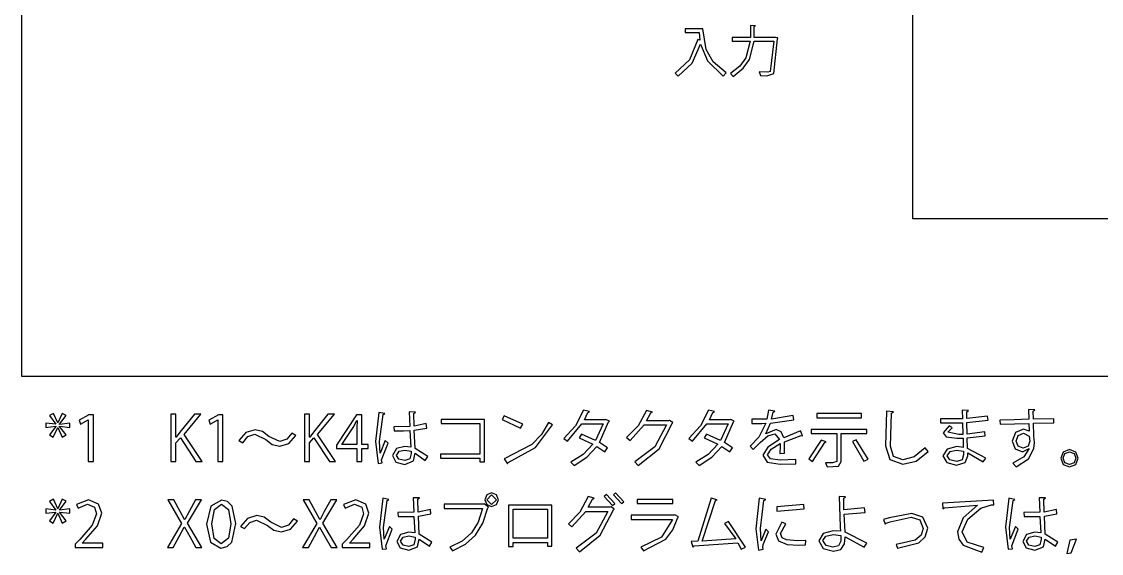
# Model space of a CAD drawing. Extents: x 11 to 192, y 10 to 277.
# Drawn here: x 17.99 to 66.67, y 142.38 to 166.38 of the extents above; entities that cross this region are included whole.
import ezdxf

# ---------------------------------------------------------------- set-up
doc = ezdxf.new("R2010")
doc.units = 0

msp = doc.modelspace()

# ---------------------------------------------------------------- linework, layer by layer
at = {"layer": '1'}
for p, q in [((17.991627, 266.684428), (17.991627, 150.373851)), ((17.991627, 150.373851), (191.833077, 150.373851)), ((19.42517, 148.697723), (19.251537, 148.598504)), ((19.251537, 148.598504), (19.536791, 148.214033)), ((19.627741, 148.27191), (19.42517, 148.697723)), ((19.822044, 148.701857), (19.631875, 148.27191)), ((19.706289, 148.214033), (19.995676, 148.606773)), ((19.995676, 148.606773), (19.822044, 148.701857)), ((21.028169, 148.631577), (20.589954, 148.387665)), ((21.226606, 148.631577), (21.028169, 148.631577)), ((21.226606, 146.523184), (21.226606, 148.631577)), ((24.951434, 148.668784), (24.719924, 148.668784)), ((24.719924, 148.668784), (24.719924, 146.523184)), ((24.951434, 147.622856), (24.951434, 148.668784)), ((25.78239, 148.668784), (25.129202, 147.850231)), ((25.315237, 147.755147), (26.071778, 148.668784)), ((26.071778, 148.668784), (25.78239, 148.668784)), ((26.871727, 148.631577), (26.433512, 148.387665)), ((27.070164, 148.631577), (26.871727, 148.631577)), ((27.070164, 146.523184), (27.070164, 148.631577)), ((30.969658, 148.668784), (30.738148, 148.668784)), ((30.738148, 148.668784), (30.738148, 146.523184)), ((30.969658, 147.622856), (30.969658, 148.668784)), ((31.800615, 148.668784), (31.147426, 147.850231)), ((31.333461, 147.755147), (32.090002, 148.668784)), ((32.090002, 148.668784), (31.800615, 148.668784)), ((33.088388, 148.631577), (32.187154, 147.263188)), ((33.328167, 148.631577), (33.088388, 148.631577)), ((33.328167, 147.296261), (33.328167, 148.631577)), ((34.089877, 148.747332), (33.941049, 147.432687)), ((34.362728, 148.693589), (34.089877, 148.747332)), ((34.127084, 147.428553), (34.292448, 148.64398)), ((34.292448, 148.64398), (34.362728, 148.693589)), ((35.74352, 148.759735), (35.458267, 148.768003)), ((35.458267, 148.768003), (35.487205, 148.11068)), ((35.669106, 148.701857), (35.74352, 148.759735)), ((35.685641, 148.123082), (35.669106, 148.701857)), ((39.750499, 148.59437), (39.659549, 148.424872)), ((40.585589, 148.209899), (39.750499, 148.59437)), ((43.326501, 148.842417), (42.958565, 148.133418)), ((43.595217, 148.780405), (43.326501, 148.842417)), ((43.363707, 148.408336), (43.520804, 148.743198)), ((43.520804, 148.743198), (43.595217, 148.780405)), ((46.163531, 148.830014), (45.786293, 148.14582)), ((46.432248, 148.755601), (46.163531, 148.830014)), ((46.167665, 148.362861), (46.349565, 148.718394)), ((46.349565, 148.718394), (46.432248, 148.755601)), ((48.958186, 148.842417), (48.59025, 148.133418)), ((49.226903, 148.780405), (48.958186, 148.842417)), ((48.995393, 148.408336), (49.152489, 148.743198)), ((49.152489, 148.743198), (49.226903, 148.780405)), ((51.666025, 148.838283), (51.591611, 148.43314)), ((51.94301, 148.80521), (51.666025, 148.838283)), ((51.80245, 148.441408), (51.87273, 148.751466)), ((52.769831, 148.602639), (51.80245, 148.441408)), ((51.87273, 148.751466), (51.94301, 148.80521)), ((52.802904, 148.416604), (52.769831, 148.602639)), ((53.841598, 148.689455), (53.841598, 148.50342)), ((55.846638, 148.689455), (53.841598, 148.689455)), ((53.841598, 148.50342), (55.846638, 148.50342)), ((55.846638, 148.50342), (55.846638, 148.689455)), ((56.983518, 148.80521), (56.938042, 147.230116)), ((57.289443, 148.776271), (56.983518, 148.80521)), ((57.153017, 147.225981), (57.202624, 148.714259)), ((57.202624, 148.714259), (57.289443, 148.776271)), ((60.009674, 148.449677), (59.410229, 148.462079)), ((59.410229, 148.462079), (59.410239, 148.276044)), ((60.675269, 148.834149), (60.394152, 148.850685)), ((60.394152, 148.850685), (60.398279, 148.457945)), ((60.600858, 148.776271), (60.675269, 148.834149)), ((60.600858, 148.466213), (60.600858, 148.776271)), ((61.535163, 148.5737), (60.600858, 148.466213)), ((61.559963, 148.391799), (61.535163, 148.5737)), ((63.665294, 148.863087), (63.375908, 148.875489)), ((63.375908, 148.875489), (63.392453, 148.43314)), ((63.59088, 148.80521), (63.665294, 148.863087)), ((63.599135, 148.441408), (63.59088, 148.80521)), ((64.516905, 148.462079), (63.599135, 148.441408)), ((64.516905, 148.267776), (64.516905, 148.462079)), ((19.536791, 148.209899), (19.082039, 148.259508)), ((19.082039, 148.259508), (19.082039, 148.065205)), ((19.082039, 148.065205), (19.540925, 148.123082)), ((19.540925, 148.114814), (19.251538, 147.726208)), ((19.412768, 147.622856), (19.619473, 148.065205)), ((19.536791, 148.214033), (19.536791, 148.209899)), ((19.540925, 148.123082), (19.540925, 148.114814)), ((19.619473, 148.065205), (19.627741, 148.065205)), ((19.631875, 148.27191), (19.627741, 148.27191)), ((19.627741, 148.065205), (19.822044, 147.62699)), ((20.173443, 148.259508), (19.706289, 148.205764)), ((19.706289, 148.205764), (19.706289, 148.214033)), ((19.706289, 148.11068), (19.706289, 148.118948)), ((19.706289, 148.118948), (20.173443, 148.065205)), ((19.99981, 147.730343), (19.706289, 148.11068)), ((20.173443, 148.065205), (20.173443, 148.259508)), ((20.589954, 148.387665), (20.647832, 148.214033)), ((20.647832, 148.214033), (20.995096, 148.41247)), ((20.995096, 148.41247), (20.999231, 148.41247)), ((20.999231, 148.41247), (20.999231, 146.523184)), ((26.433512, 148.387665), (26.49139, 148.214033)), ((26.49139, 148.214033), (26.838655, 148.41247)), ((26.838655, 148.41247), (26.842789, 148.41247)), ((26.842789, 148.41247), (26.842789, 146.523184)), ((32.422798, 147.300395), (32.935427, 148.065205)), ((32.935427, 148.065205), (33.104925, 148.379397)), ((33.104925, 148.379397), (33.117328, 148.379397)), ((33.117328, 148.379397), (33.104925, 148.044534)), ((33.104925, 148.044534), (33.104925, 147.296261)), ((35.487205, 148.11068), (34.776139, 148.098278)), ((34.776139, 148.098278), (34.780271, 147.916377)), ((36.235477, 148.238837), (35.685641, 148.123082)), ((35.693909, 147.941182), (36.260281, 148.0404)), ((36.260281, 148.0404), (36.235477, 148.238837)), ((36.906235, 148.424872), (36.906235, 148.238837)), ((38.857533, 148.424872), (36.906235, 148.424872)), ((36.906235, 148.238837), (38.654961, 148.238837)), ((38.654961, 148.238837), (38.654961, 146.86218)), ((38.857533, 146.519049), (38.857533, 148.424872)), ((39.659549, 148.424872), (40.482236, 148.032132)), ((40.482236, 148.032132), (40.585589, 148.209899)), ((41.150928, 147.160869), (41.920905, 148.176826)), ((41.739004, 148.292581), (41.424037, 147.748817)), ((41.920905, 148.176826), (41.739004, 148.292581)), ((42.958565, 148.133418), (42.441802, 147.573246)), ((42.603032, 147.445089), (43.252087, 148.222301)), ((43.252087, 148.222301), (44.207065, 148.222301)), ((44.298016, 148.408336), (43.363707, 148.408336)), ((44.207065, 148.222301), (43.863934, 147.474028)), ((44.041701, 147.383077), (44.455111, 148.313251)), ((44.335223, 148.420738), (44.298016, 148.408336)), ((44.488184, 148.346324), (44.335223, 148.420738)), ((44.455111, 148.313251), (44.488184, 148.346324)), ((45.786293, 148.14582), (45.26643, 147.610453)), ((45.42766, 147.482296), (46.056044, 148.176826)), ((46.056044, 148.176826), (47.060632, 148.176826)), ((47.15985, 148.362861), (46.167665, 148.362861)), ((47.060632, 148.176826), (46.536634, 147.196526)), ((46.725769, 147.105059), (47.312812, 148.247106)), ((47.192923, 148.379397), (47.15985, 148.362861)), ((47.354153, 148.284312), (47.192923, 148.379397)), ((47.312812, 148.247106), (47.354153, 148.284312)), ((48.59025, 148.133418), (48.073487, 147.573246)), ((48.234718, 147.445089), (48.883772, 148.222301)), ((48.883772, 148.222301), (49.83875, 148.222301)), ((49.929701, 148.408336), (48.995393, 148.408336)), ((49.83875, 148.222301), (49.495619, 147.474028)), ((49.673386, 147.383078), (50.086797, 148.313251)), ((49.966908, 148.420738), (49.929701, 148.408336)), ((50.11987, 148.346324), (49.966908, 148.420738)), ((50.086797, 148.313251), (50.11987, 148.346324)), ((51.397308, 148.43314), (50.913618, 148.43314)), ((50.913618, 148.43314), (50.913618, 148.25124)), ((50.913618, 148.25124), (51.380772, 148.25124)), ((51.537868, 148.255374), (51.22936, 147.620272)), ((51.380772, 148.25124), (51.537868, 148.255374)), ((51.591611, 148.43314), (51.397308, 148.43314)), ((51.546136, 147.779952), (51.748707, 148.255374)), ((51.748707, 148.255374), (52.802904, 148.416604)), ((56.09882, 147.978389), (53.585283, 147.978389)), ((53.585283, 147.978389), (53.585283, 147.792354)), ((56.09882, 147.792354), (56.09882, 147.978389)), ((59.410239, 148.276044), (60.013816, 148.27191)), ((59.802989, 148.131351), (59.538407, 147.821293)), ((59.740978, 147.854366), (59.935281, 148.044534)), ((59.935281, 148.044534), (59.802989, 148.131351)), ((60.398279, 148.457945), (60.009674, 148.449677)), ((60.013816, 148.27191), (60.402425, 148.276044)), ((60.402425, 148.276044), (60.41897, 147.755147)), ((60.600851, 148.284312), (61.559963, 148.391799)), ((60.613269, 147.763415), (60.600851, 148.284312)), ((62.735092, 148.41247), (62.094308, 148.395933)), ((62.094308, 148.395933), (62.098435, 148.209899)), ((62.098435, 148.209899), (63.396545, 148.25124)), ((63.392453, 148.43314), (62.735092, 148.41247)), ((63.148515, 147.982523), (62.791947, 147.831111)), ((63.408963, 147.895707), (63.148515, 147.982523)), ((63.396545, 148.25124), (63.408963, 147.895707)), ((63.603269, 148.255374), (64.516905, 148.267776)), ((63.623942, 147.680733), (63.603269, 148.255374)), ((19.251538, 147.726208), (19.412768, 147.622856)), ((19.822044, 147.62699), (19.99981, 147.730343)), ((24.963838, 147.622856), (24.951434, 147.622856)), ((24.951434, 147.366541), (25.154005, 147.598051)), ((25.129202, 147.850231), (24.963838, 147.622856)), ((25.154005, 147.598051), (25.852669, 146.523184)), ((26.129654, 146.523184), (25.315237, 147.755147)), ((28.103174, 147.837312), (27.782264, 147.474028)), ((27.964165, 147.378943), (28.195158, 147.654378)), ((28.514001, 147.961852), (28.103174, 147.837312)), ((28.195158, 147.654378), (28.509867, 147.759281)), ((28.509867, 147.759281), (28.997691, 147.519503)), ((28.848346, 147.885888), (28.514001, 147.961852)), ((29.142385, 147.664197), (28.848346, 147.885888)), ((28.997691, 147.519503), (29.291729, 147.301429)), ((29.630209, 147.428553), (29.142385, 147.664197)), ((29.944918, 147.533456), (29.630209, 147.428553)), ((30.175911, 147.80889), (29.944918, 147.533456)), ((30.036902, 147.348454), (30.357812, 147.709672)), ((30.357812, 147.709672), (30.175911, 147.80889)), ((30.982062, 147.622856), (30.969658, 147.622856)), ((30.969658, 147.366541), (31.172229, 147.598051)), ((31.147426, 147.850231), (30.982062, 147.622856)), ((31.172229, 147.598051), (31.870893, 146.523184)), ((32.147878, 146.523184), (31.333461, 147.755147)), ((34.780271, 147.916377), (35.206084, 147.916377)), ((35.206084, 147.916377), (35.495472, 147.924645)), ((35.495472, 147.924645), (35.532678, 147.176372)), ((35.726981, 147.118495), (35.693909, 147.941182)), ((41.424037, 147.748817), (40.986597, 147.291094)), ((42.441802, 147.573246), (42.603032, 147.445089)), ((43.231416, 147.759281), (43.12393, 147.602185)), ((43.12393, 147.602185), (43.748179, 147.308664)), ((43.863934, 147.474028), (43.231416, 147.759281)), ((45.26643, 147.610453), (45.42766, 147.482296)), ((48.073487, 147.573246), (48.234718, 147.445089)), ((48.863102, 147.759281), (48.755615, 147.602185)), ((48.755615, 147.602185), (49.379864, 147.308664)), ((49.495619, 147.474028), (48.863102, 147.759281)), ((51.22936, 147.620272), (50.830936, 147.217713)), ((51.277419, 147.383078), (51.631402, 147.686934)), ((52.000888, 147.965986), (51.546136, 147.779952)), ((52.157983, 147.515369), (51.625717, 147.180506)), ((51.631402, 147.686934), (51.951278, 147.779952)), ((51.951278, 147.779952), (52.157983, 147.515369)), ((52.233431, 147.867285), (52.000888, 147.965986)), ((52.348152, 147.598051), (52.233431, 147.867285)), ((53.108828, 147.908109), (52.348152, 147.598051)), ((52.37709, 147.420284), (53.137766, 147.705538)), ((53.195642, 147.693135), (53.108828, 147.908109)), ((53.137766, 147.705538), (53.179107, 147.689001)), ((53.179107, 147.689001), (53.195642, 147.693135)), ((54.027633, 147.498832), (53.481931, 146.643073)), ((53.585283, 147.792354), (54.742834, 147.792354)), ((54.26741, 147.420284), (54.027633, 147.498832)), ((54.742834, 147.792354), (54.742834, 146.531452)), ((54.937136, 146.531452), (54.937136, 147.792354)), ((54.937136, 147.792354), (56.09882, 147.792354)), ((55.619262, 147.502967), (55.445633, 147.428553)), ((56.148428, 146.63067), (55.619262, 147.502967)), ((59.538407, 147.821293), (59.666564, 147.639392)), ((59.666564, 147.639392), (60.154387, 147.581515)), ((60.232936, 147.755147), (59.740978, 147.854366)), ((60.154387, 147.581515), (60.431373, 147.585649)), ((60.41897, 147.755147), (60.232936, 147.755147)), ((60.431373, 147.585649), (60.439628, 147.168104)), ((61.407017, 147.875036), (60.613269, 147.763415)), ((60.613269, 147.593917), (61.42769, 147.693135)), ((60.638069, 147.122629), (60.613269, 147.593917)), ((61.42769, 147.693135), (61.407017, 147.875036)), ((62.791947, 147.831111), (62.640019, 147.453357)), ((62.82191, 147.453357), (62.918024, 147.709155)), ((62.918024, 147.709155), (63.15677, 147.813024)), ((63.15677, 147.813024), (63.409986, 147.670915)), ((63.409986, 147.670915), (63.44616, 147.445089)), ((63.656997, 147.383077), (63.623942, 147.680733)), ((24.951434, 146.523184), (24.951434, 147.366541)), ((27.782264, 147.474028), (27.964165, 147.378943)), ((29.291729, 147.301429), (29.626075, 147.225981)), ((29.626075, 147.225981), (30.036902, 147.348454)), ((30.969658, 146.523184), (30.969658, 147.366541)), ((32.187154, 147.263188), (32.187154, 147.114361)), ((32.187154, 147.114361), (33.104925, 147.114361)), ((32.422798, 147.296261), (32.422798, 147.300395)), ((33.104925, 147.296261), (32.422798, 147.296261)), ((33.104925, 147.114361), (33.104925, 146.523184)), ((33.617554, 147.296261), (33.328167, 147.296261)), ((33.328167, 147.114361), (33.617554, 147.114361)), ((33.328167, 146.523184), (33.328167, 147.114361)), ((33.617554, 147.114361), (33.617554, 147.296261)), ((33.941049, 147.432687), (34.060938, 146.440501)), ((34.151888, 146.899387), (34.127084, 147.428553)), ((34.387532, 147.469894), (34.151888, 146.899387)), ((34.222167, 146.597597), (34.515689, 147.350005)), ((34.515689, 147.350005), (34.387532, 147.469894)), ((34.894993, 147.113844), (34.71826, 146.800168)), ((35.263962, 147.213579), (34.894993, 147.113844)), ((35.016432, 146.990854), (35.268096, 147.044081)), ((35.532678, 147.176372), (35.263962, 147.213579)), ((35.268096, 147.044081), (35.549215, 146.994472)), ((36.301622, 146.758827), (35.726981, 147.118495)), ((40.986597, 147.291094), (39.738097, 146.643073)), ((39.928266, 146.485977), (41.150928, 147.160869)), ((43.748179, 147.308664), (43.307381, 146.849261)), ((43.475328, 146.72007), (43.921812, 147.205311)), ((43.921812, 147.205311), (44.285613, 146.961399)), ((44.401368, 147.147433), (44.041701, 147.383077)), ((44.285613, 146.961399), (44.401368, 147.147433)), ((46.536634, 147.196526), (45.634365, 146.510781)), ((45.779059, 146.353685), (46.725769, 147.105059)), ((49.379864, 147.308664), (48.939066, 146.849261)), ((49.107014, 146.72007), (49.553497, 147.205311)), ((49.553497, 147.205311), (49.917298, 146.961399)), ((50.033053, 147.147434), (49.673386, 147.383078)), ((49.917298, 146.961399), (50.033053, 147.147434)), ((50.830936, 147.217713), (50.967361, 147.077154)), ((50.967361, 147.077154), (51.277419, 147.383078)), ((51.625717, 147.180506), (51.409711, 146.820839)), ((51.608148, 146.829107), (51.776096, 147.088006)), ((51.776096, 147.088006), (52.182788, 147.337602)), ((52.186923, 147.225982), (52.174519, 146.886985)), ((52.182788, 147.337602), (52.186923, 147.225982)), ((52.385359, 147.197043), (52.37709, 147.420284)), ((52.37709, 146.899387), (52.385359, 147.197043)), ((53.639027, 146.531452), (54.205399, 147.391346)), ((54.205399, 147.391346), (54.26741, 147.420284)), ((55.445633, 147.428553), (55.95826, 146.543854)), ((56.938042, 147.230116), (57.132346, 146.616718)), ((57.300811, 146.759344), (57.153017, 147.225981)), ((58.72811, 147.139165), (58.230985, 146.73609)), ((58.856266, 146.973801), (58.72811, 147.139165)), ((59.714607, 147.093173), (59.521854, 146.783632)), ((60.146104, 147.201177), (59.714607, 147.093173)), ((59.842253, 146.975351), (60.137842, 147.039947)), ((60.137842, 147.039947), (60.452032, 146.994472)), ((60.439628, 147.168104), (60.146104, 147.201177)), ((61.464894, 146.684414), (60.638069, 147.122629)), ((62.640019, 147.453357), (62.783162, 147.100408)), ((62.783162, 147.100408), (63.115442, 146.961399)), ((62.916994, 147.217197), (62.82191, 147.453357)), ((63.136101, 147.126763), (62.916994, 147.217197)), ((63.115442, 146.961399), (63.404828, 147.110227)), ((63.365544, 147.225465), (63.136101, 147.126763)), ((63.136101, 147.126763), (63.136101, 147.126763)), ((63.404828, 147.110227), (63.173835, 146.741774)), ((63.44616, 147.445089), (63.365544, 147.225465)), ((63.381057, 146.654958), (63.628069, 147.110227)), ((63.628069, 147.110227), (63.656997, 147.383077)), ((65.227959, 147.07302), (64.950973, 146.956748)), ((65.510111, 146.955198), (65.227959, 147.07302)), ((65.227959, 147.07302), (65.227959, 147.07302)), ((20.999231, 146.523184), (21.226606, 146.523184)), ((24.719924, 146.523184), (24.951434, 146.523184)), ((25.852669, 146.523184), (26.129654, 146.523184)), ((26.842789, 146.523184), (27.070164, 146.523184)), ((30.738148, 146.523184), (30.969658, 146.523184)), ((31.870893, 146.523184), (32.147878, 146.523184)), ((33.104925, 146.523184), (33.328167, 146.523184)), ((34.251106, 146.465306), (34.222167, 146.597597)), ((34.71826, 146.800168), (34.868638, 146.50458)), ((34.891892, 146.804303), (35.016432, 146.990854)), ((35.001963, 146.62757), (34.891892, 146.804303)), ((35.263962, 146.568659), (35.001963, 146.62757)), ((35.485653, 146.64669), (35.263962, 146.568659)), ((35.263962, 146.395026), (35.657735, 146.55729)), ((35.549215, 146.895253), (35.485653, 146.64669)), ((35.549215, 146.994472), (35.549215, 146.895253)), ((35.657735, 146.55729), (35.73525, 146.899387)), ((35.73525, 146.899387), (36.190001, 146.581061)), ((36.190001, 146.581061), (36.301622, 146.758827)), ((38.654961, 146.86218), (36.88143, 146.86218)), ((36.88143, 146.86218), (36.88143, 146.676145)), ((36.88143, 146.676145), (38.654961, 146.676145)), ((38.654961, 146.676145), (38.654961, 146.519049)), ((38.654961, 146.519049), (38.857533, 146.519049)), ((39.738097, 146.643073), (39.891059, 146.419831)), ((43.307381, 146.849261), (42.75186, 146.498379)), ((42.904822, 146.349551), (43.475328, 146.72007)), ((48.939066, 146.849261), (48.383545, 146.498379)), ((48.536507, 146.349551), (49.107014, 146.72007)), ((51.409711, 146.820839), (51.597295, 146.503547)), ((51.753875, 146.64514), (51.608148, 146.829107)), ((52.191056, 146.585195), (51.753875, 146.64514)), ((52.174519, 146.886985), (52.37709, 146.899387)), ((52.897989, 146.614134), (52.191056, 146.585195)), ((52.897989, 146.423965), (52.897989, 146.614134)), ((53.481931, 146.643073), (53.639027, 146.531452)), ((54.742834, 146.531452), (54.548531, 146.46944)), ((54.813114, 146.316478), (54.937136, 146.531452)), ((55.95826, 146.543854), (56.148428, 146.63067)), ((57.132346, 146.616718), (57.711121, 146.403294)), ((57.715255, 146.605866), (57.300811, 146.759344)), ((57.711121, 146.403294), (58.3147, 146.547471)), ((58.230985, 146.73609), (57.715255, 146.605866)), ((58.3147, 146.547471), (58.856266, 146.973801)), ((59.521854, 146.783632), (59.698588, 146.477708)), ((59.707895, 146.783632), (59.842253, 146.975351)), ((59.835535, 146.597597), (59.707895, 146.783632)), ((60.146107, 146.535586), (59.835535, 146.597597)), ((60.384854, 146.61), (60.146107, 146.535586)), ((60.456167, 146.833241), (60.384854, 146.61)), ((60.452032, 146.994472), (60.456167, 146.833241)), ((60.519724, 146.481843), (60.646331, 146.7919)), ((60.646331, 146.7919), (60.642204, 146.924192)), ((60.642204, 146.924192), (61.340868, 146.510781)), ((61.340868, 146.510781), (61.464894, 146.684414)), ((63.173835, 146.741774), (62.673091, 146.457038)), ((62.817786, 146.295808), (63.381057, 146.654958)), ((64.950973, 146.956748), (64.835219, 146.676145)), ((64.835219, 146.676145), (64.950973, 146.39916)), ((64.938569, 146.676145), (65.022803, 146.884918)), ((65.022803, 146.472541), (64.938569, 146.676145)), ((65.022803, 146.884918), (65.227959, 146.969667)), ((65.227959, 146.969667), (65.436731, 146.884918)), ((65.436731, 146.884918), (65.52148, 146.676145)), ((65.52148, 146.676145), (65.438281, 146.474091)), ((65.508561, 146.39916), (65.624833, 146.676145)), ((65.624833, 146.676145), (65.510111, 146.955198)), ((34.060938, 146.440501), (34.251106, 146.465306)), ((34.868638, 146.50458), (35.263962, 146.395026)), ((39.891059, 146.419831), (39.928266, 146.485977)), ((42.75186, 146.498379), (42.904822, 146.349551)), ((45.634365, 146.510781), (45.779059, 146.353685)), ((48.383545, 146.498379), (48.536507, 146.349551)), ((51.597295, 146.503547), (52.191056, 146.403295)), ((52.191056, 146.403295), (52.897989, 146.423965)), ((54.548531, 146.46944), (54.230204, 146.473574)), ((54.230204, 146.473574), (54.300483, 146.28754)), ((54.300483, 146.28754), (54.813114, 146.316478)), ((59.698588, 146.477708), (60.141973, 146.370222)), ((60.141973, 146.370222), (60.519724, 146.481843)), ((62.673091, 146.457038), (62.817786, 146.295808)), ((64.950973, 146.39916), (65.227959, 146.283405)), ((65.227959, 146.386758), (65.022803, 146.472541)), ((65.438281, 146.474091), (65.227959, 146.386758)), ((65.227959, 146.283405), (65.508561, 146.39916)), ((65.227959, 146.386758), (65.227959, 146.386758)), ((39.179993, 145.109319), (38.962953, 145.020953)), ((39.398584, 145.019403), (39.179993, 145.109319)), ((44.766203, 145.117588), (44.666984, 145.026637)), ((45.134138, 144.716579), (44.766203, 145.117588)), ((19.42517, 144.824066), (19.251538, 144.724848)), ((19.251538, 144.724848), (19.536791, 144.340376)), ((19.627741, 144.398253), (19.42517, 144.824066)), ((19.822044, 144.8282), (19.631875, 144.398253)), ((19.706289, 144.340376), (19.995676, 144.733116)), ((19.995676, 144.733116), (19.822044, 144.8282)), ((21.007499, 144.795128), (20.461797, 144.588423)), ((20.461797, 144.588423), (20.540345, 144.427192)), ((20.540345, 144.427192), (20.962024, 144.600825)), ((20.962024, 144.600825), (21.279316, 144.46905)), ((21.464834, 144.603926), (21.007499, 144.795128)), ((21.60281, 144.195683), (21.464834, 144.603926)), ((24.856351, 144.795127), (24.587634, 144.795127)), ((24.587634, 144.795127), (25.199482, 143.736796)), ((25.145738, 144.270096), (24.856351, 144.795127)), ((25.472333, 143.749199), (26.104851, 144.795127)), ((25.836134, 144.795127), (25.542613, 144.270096)), ((26.104851, 144.795127), (25.836134, 144.795127)), ((27.009186, 144.790993), (26.520845, 144.520726)), ((26.687244, 144.367764), (26.996785, 144.604959)), ((26.996785, 144.604959), (27.317695, 144.356912)), ((27.27913, 144.721424), (27.009186, 144.790993)), ((27.482025, 144.516592), (27.27913, 144.721424)), ((30.952089, 144.795127), (30.683373, 144.795127)), ((30.683373, 144.795127), (31.29522, 143.736796)), ((31.241477, 144.270096), (30.952089, 144.795127)), ((31.568072, 143.749199), (32.20059, 144.795127)), ((31.931873, 144.795127), (31.638352, 144.270096)), ((32.20059, 144.795127), (31.931873, 144.795127)), ((33.051182, 144.795128), (32.50548, 144.588423)), ((32.50548, 144.588423), (32.584028, 144.427193)), ((32.584028, 144.427193), (33.005707, 144.600825)), ((33.005707, 144.600825), (33.323, 144.469051)), ((33.508518, 144.603926), (33.051182, 144.795128)), ((33.646494, 144.195683), (33.508518, 144.603926)), ((34.27281, 144.873675), (34.123982, 143.55903)), ((34.545661, 144.819932), (34.27281, 144.873675)), ((34.310017, 143.554896), (34.475382, 144.770323)), ((34.475382, 144.770323), (34.545661, 144.819932)), ((35.926455, 144.886078), (35.641201, 144.894346)), ((35.641201, 144.894346), (35.67014, 144.237023)), ((35.852041, 144.8282), (35.926455, 144.886078)), ((35.868576, 144.249426), (35.852041, 144.8282)), ((37.034395, 144.604959), (37.034393, 144.410656)), ((38.828597, 144.604959), (37.034395, 144.604959)), ((38.845131, 144.613227), (38.828597, 144.604959)), ((39.0353, 144.468533), (38.845131, 144.613227)), ((38.962953, 145.020953), (38.869936, 144.799262)), ((38.869936, 144.799262), (38.961403, 144.582738)), ((38.869936, 144.799262), (38.869936, 144.799262)), ((38.961403, 144.582738), (39.179993, 144.493338)), ((38.96502, 144.799262), (39.179993, 145.018369)), ((39.179993, 144.584288), (38.96502, 144.799262)), ((39.179993, 145.018369), (39.394967, 144.799262)), ((39.394967, 144.799262), (39.179993, 144.584288)), ((39.179993, 144.584288), (39.179993, 144.584288)), ((39.179993, 144.493338), (39.398584, 144.582738)), ((39.490052, 144.799262), (39.398584, 145.019403)), ((39.398584, 144.582738), (39.490052, 144.799262)), ((43.53424, 144.948089), (43.15907, 144.249426)), ((43.798822, 144.873675), (43.53424, 144.948089)), ((43.53424, 144.464399), (43.720274, 144.836469)), ((43.720274, 144.836469), (43.798822, 144.873675)), ((44.356926, 145.034906), (44.257708, 144.943955)), ((44.257708, 144.943955), (44.621509, 144.542947)), ((44.728996, 144.633897), (44.356926, 145.034906)), ((44.621509, 144.542947), (44.728996, 144.633897)), ((44.666984, 145.026637), (45.030786, 144.629763)), ((45.030786, 144.629763), (45.134138, 144.716579)), ((47.341751, 144.819932), (45.737718, 144.819932)), ((45.737718, 144.819932), (45.737718, 144.633897)), ((45.737718, 144.633897), (47.341751, 144.633897)), ((47.341751, 144.633897), (47.341751, 144.819932)), ((49.078075, 144.87781), (48.470361, 142.930646)), ((48.677067, 142.938914), (49.268244, 144.762055)), ((49.350926, 144.803396), (49.078075, 144.87781)), ((49.268244, 144.762055), (49.350926, 144.803396)), ((51.24538, 144.869541), (51.096552, 143.497018)), ((51.538901, 144.815798), (51.24538, 144.869541)), ((51.299123, 143.505287), (51.447951, 144.770323)), ((51.447951, 144.770323), (51.538901, 144.815798)), ((53.258691, 144.588422), (52.030862, 144.480935)), ((53.275226, 144.389985), (53.258691, 144.588422)), ((55.13557, 144.935687), (54.842049, 144.952223)), ((54.842049, 144.952223), (54.891656, 143.587969)), ((55.061155, 144.87781), (55.13557, 144.935687)), ((55.061155, 144.34451), (55.061155, 144.87781)), ((61.809059, 144.782725), (59.498095, 144.6463)), ((59.498095, 144.6463), (59.518757, 144.398253)), ((61.226145, 144.427192), (61.705699, 144.571886)), ((61.705699, 144.571886), (61.813187, 144.567752)), ((61.813187, 144.567752), (61.809059, 144.782725)), ((62.4912, 144.873675), (62.34237, 143.55903)), ((62.764048, 144.819932), (62.4912, 144.873675)), ((62.528403, 143.554896), (62.693768, 144.770323)), ((62.693768, 144.770323), (62.764048, 144.819932)), ((64.144831, 144.886078), (63.859579, 144.894346)), ((63.859579, 144.894346), (63.888507, 144.237023)), ((64.07042, 144.8282), (64.144831, 144.886078)), ((64.086965, 144.249426), (64.07042, 144.8282)), ((19.536791, 144.336242), (19.082039, 144.385851)), ((19.082039, 144.385851), (19.082039, 144.191548)), ((19.082039, 144.191548), (19.540925, 144.249426)), ((19.540925, 144.241158), (19.251538, 143.852551)), ((19.412768, 143.749199), (19.619473, 144.191548)), ((19.536791, 144.340376), (19.536791, 144.336242)), ((19.540925, 144.249426), (19.540925, 144.241158)), ((19.619473, 144.191548), (19.627741, 144.191548)), ((19.631875, 144.398253), (19.627741, 144.398253)), ((19.627741, 144.191548), (19.822044, 143.753333)), ((20.173443, 144.385851), (19.706289, 144.332108)), ((19.706289, 144.332108), (19.706289, 144.340376)), ((19.706289, 144.237023), (19.706289, 144.245291)), ((19.706289, 144.245291), (20.173443, 144.191548)), ((19.999811, 143.856686), (19.706289, 144.237023)), ((20.173443, 144.191548), (20.173443, 144.385851)), ((21.367166, 144.166743), (21.17648, 143.64998)), ((21.279316, 144.46905), (21.367166, 144.166743)), ((21.40799, 143.624143), (21.60281, 144.195683)), ((25.340041, 143.906295), (25.145738, 144.270096)), ((25.542613, 144.270096), (25.34831, 143.906295)), ((26.520845, 144.520726), (26.327059, 143.695455)), ((26.566838, 143.711992), (26.687244, 144.367764)), ((27.317695, 144.356912), (27.418464, 143.711992)), ((27.654107, 143.724394), (27.482025, 144.516592)), ((28.591516, 144.088195), (28.180689, 143.963656)), ((28.925862, 144.012231), (28.591516, 144.088195)), ((31.43578, 143.906295), (31.241477, 144.270096)), ((31.638352, 144.270096), (31.444049, 143.906295)), ((33.41085, 144.166744), (33.220164, 143.649981)), ((33.323, 144.469051), (33.41085, 144.166744)), ((33.451674, 143.624143), (33.646494, 144.195683)), ((35.67014, 144.237023), (34.959073, 144.224621)), ((34.959073, 144.224621), (34.963206, 144.04272)), ((36.418411, 144.36518), (35.868576, 144.249426)), ((35.876843, 144.067525), (36.443215, 144.166743)), ((36.443215, 144.166743), (36.418411, 144.36518)), ((37.034393, 144.410656), (38.770717, 144.410656)), ((38.770717, 144.410656), (38.578481, 143.795707)), ((38.780471, 143.74022), (39.002227, 144.443729)), ((39.002227, 144.443729), (39.0353, 144.468533)), ((39.944803, 144.559483), (39.944803, 142.699136)), ((41.896101, 144.559483), (39.944803, 144.559483)), ((40.14324, 143.067071), (40.14324, 144.373449)), ((40.14324, 144.373449), (41.69353, 144.373449)), ((41.69353, 144.373449), (41.69353, 143.067071)), ((41.896101, 142.70327), (41.896101, 144.559483)), ((43.15907, 144.249426), (42.641273, 143.711992)), ((42.798369, 143.587969), (43.422619, 144.27423)), ((43.422619, 144.27423), (44.414804, 144.27423)), ((44.514023, 144.464399), (43.53424, 144.464399)), ((44.414804, 144.27423), (43.887189, 143.290313)), ((44.077874, 143.198846), (44.666984, 144.34451)), ((44.547095, 144.480935), (44.514023, 144.464399)), ((44.708325, 144.385851), (44.547095, 144.480935)), ((44.666984, 144.34451), (44.708325, 144.385851)), ((47.412031, 144.100598), (45.464867, 144.100598)), ((45.464867, 144.100598), (45.464867, 143.906295)), ((47.440969, 144.117134), (47.412031, 144.100598)), ((47.606334, 144.030318), (47.440969, 144.117134)), ((52.030862, 144.480935), (52.034994, 144.286633)), ((52.034994, 144.286633), (53.275226, 144.389985)), ((55.995464, 144.43546), (55.061155, 144.34451)), ((55.065293, 144.154341), (56.016136, 144.232889)), ((55.11077, 143.344056), (55.065293, 144.154341)), ((56.016136, 144.232889), (55.995464, 144.43546)), ((58.116264, 144.179146), (57.099275, 143.980709)), ((58.618556, 144.020499), (58.116264, 144.179146)), ((59.518757, 144.398253), (59.580772, 144.443729)), ((59.580772, 144.443729), (61.085584, 144.559483)), ((61.085584, 144.559483), (60.439113, 143.987943)), ((60.652538, 143.9342), (61.226145, 144.427192)), ((63.888507, 144.237023), (63.177443, 144.224621)), ((63.177443, 144.224621), (63.181577, 144.04272)), ((64.636803, 144.36518), (64.086965, 144.249426)), ((64.095231, 144.067525), (64.661604, 144.166743)), ((64.661604, 144.166743), (64.636803, 144.36518)), ((19.251538, 143.852551), (19.412768, 143.749199)), ((19.822044, 143.753333), (19.999811, 143.856686)), ((21.17648, 143.64998), (20.610625, 143.009194)), ((20.88761, 143.021597), (21.40799, 143.624143)), ((25.199482, 143.736796), (24.562829, 142.649527)), ((25.34831, 143.906295), (25.340041, 143.906295)), ((26.117253, 142.649527), (25.472333, 143.749199)), ((26.327059, 143.695455), (26.509476, 142.892406)), ((26.678459, 143.051568), (26.566838, 143.711992)), ((27.418464, 143.711992), (27.319762, 143.071722)), ((27.473756, 142.896023), (27.654107, 143.724394)), ((28.180689, 143.963656), (27.859779, 143.600371)), ((27.859779, 143.600371), (28.04168, 143.505287)), ((28.04168, 143.505287), (28.272673, 143.780721)), ((28.272673, 143.780721), (28.587382, 143.885624)), ((28.587382, 143.885624), (29.075206, 143.645846)), ((29.2199, 143.79054), (28.925862, 144.012231)), ((29.075206, 143.645846), (29.369245, 143.427772)), ((29.707725, 143.554896), (29.2199, 143.79054)), ((30.022433, 143.659799), (29.707725, 143.554896)), ((30.253427, 143.935234), (30.022433, 143.659799)), ((30.114417, 143.474798), (30.435327, 143.836015)), ((30.435327, 143.836015), (30.253427, 143.935234)), ((31.29522, 143.736796), (30.658568, 142.649527)), ((31.444049, 143.906295), (31.43578, 143.906295)), ((32.212992, 142.649527), (31.568072, 143.749199)), ((33.220164, 143.649981), (32.654308, 143.009195)), ((32.931293, 143.021597), (33.451674, 143.624143)), ((34.570465, 143.596237), (34.334821, 143.02573)), ((34.698623, 143.476348), (34.570465, 143.596237)), ((34.963206, 144.04272), (35.389019, 144.04272)), ((35.389019, 144.04272), (35.678406, 144.050988)), ((35.678406, 144.050988), (35.715613, 143.302715)), ((35.909915, 143.244838), (35.876843, 144.067525)), ((38.578481, 143.795707), (38.271524, 143.310984)), ((38.449807, 143.19988), (38.780471, 143.74022)), ((42.641273, 143.711992), (42.798369, 143.587969)), ((45.464867, 143.906295), (47.329349, 143.906295)), ((47.329349, 143.906295), (46.840491, 143.114614)), ((47.349115, 143.44489), (47.569127, 144.005513)), ((47.569127, 144.005513), (47.606334, 144.030318)), ((49.851153, 143.823613), (49.681654, 143.728528)), ((49.681654, 143.728528), (50.186015, 143.042267)), ((50.628365, 142.657795), (49.851153, 143.823613)), ((52.258236, 143.79054), (51.993653, 143.248972)), ((52.200358, 143.273775), (52.440136, 143.71199)), ((52.440136, 143.71199), (52.258236, 143.79054)), ((57.099275, 143.980709), (56.847092, 143.914563)), ((56.847092, 143.914563), (56.921507, 143.695455)), ((56.921507, 143.695455), (56.966983, 143.740931)), ((56.966983, 143.740931), (57.144748, 143.802942)), ((57.144748, 143.802942), (58.087325, 144.009647)), ((58.087325, 144.009647), (58.475414, 143.892859)), ((58.475414, 143.892859), (58.63716, 143.509421)), ((58.835597, 143.517689), (58.618556, 144.020499)), ((60.439113, 143.987943), (60.180214, 143.360593)), ((60.395189, 143.360593), (60.652538, 143.9342)), ((62.788848, 143.596237), (62.553204, 143.02573)), ((62.917005, 143.476348), (62.788848, 143.596237)), ((63.181577, 144.04272), (63.607389, 144.04272)), ((63.607389, 144.04272), (63.896776, 144.050988)), ((63.896776, 144.050988), (63.933983, 143.302715)), ((64.128286, 143.244838), (64.095231, 144.067525)), ((24.827412, 142.649527), (25.091995, 143.145619)), ((25.091995, 143.145619), (25.323505, 143.571432)), ((25.323505, 143.571432), (25.327639, 143.571432)), ((25.327639, 143.571432), (25.571552, 143.145619)), ((25.571552, 143.145619), (25.852671, 142.649527)), ((29.369245, 143.427772), (29.70359, 143.352325)), ((29.70359, 143.352325), (30.114417, 143.474798)), ((30.923151, 142.649527), (31.187734, 143.145619)), ((31.187734, 143.145619), (31.419243, 143.571432)), ((31.419243, 143.571432), (31.423378, 143.571432)), ((31.423378, 143.571432), (31.66729, 143.145619)), ((31.66729, 143.145619), (31.948409, 142.649527)), ((34.123982, 143.55903), (34.243871, 142.566845)), ((34.334821, 143.02573), (34.310017, 143.554896)), ((34.405102, 142.723941), (34.698623, 143.476348)), ((35.077927, 143.240187), (34.901194, 142.926512)), ((35.074827, 142.930646), (35.199367, 143.117197)), ((35.446896, 143.339922), (35.077927, 143.240187)), ((35.199367, 143.117197), (35.451031, 143.170424)), ((35.715613, 143.302715), (35.446896, 143.339922)), ((35.451031, 143.170424), (35.73215, 143.120815)), ((35.73215, 143.120815), (35.73215, 143.021596)), ((36.484556, 142.885171), (35.909915, 143.244838)), ((38.271524, 143.310984), (37.845194, 142.940981)), ((38.000546, 142.79674), (38.449807, 143.19988)), ((43.887189, 143.290313), (42.996806, 142.616454)), ((43.1415, 142.459358), (44.077874, 143.198846)), ((46.840491, 143.114614), (45.911351, 142.670197)), ((47.027559, 143.02418), (47.349115, 143.44489)), ((51.096552, 143.497018), (51.216441, 142.529638)), ((51.332196, 142.947182), (51.299123, 143.505287)), ((51.547169, 143.480482), (51.332196, 142.947182)), ((51.427281, 142.785952), (51.66706, 143.356459)), ((51.66706, 143.356459), (51.547169, 143.480482)), ((51.993653, 143.248972), (52.117159, 142.950283)), ((52.279875, 143.084963), (52.200358, 143.273775)), ((54.122204, 143.282045), (53.932552, 142.947182)), ((54.114438, 142.959585), (54.243112, 143.156988)), ((54.581608, 143.406068), (54.122204, 143.282045)), ((54.243112, 143.156988), (54.573324, 143.23657)), ((54.573324, 143.23657), (54.916456, 143.195229)), ((54.908201, 143.381263), (54.581608, 143.406068)), ((54.891656, 143.587969), (54.908201, 143.381263)), ((54.916456, 143.195229), (54.916467, 143.195229)), ((54.916467, 143.195229), (54.924722, 142.93478)), ((55.081835, 142.806622), (55.119039, 143.133217)), ((56.094686, 142.84383), (55.11077, 143.344056)), ((55.119039, 143.133217), (55.966532, 142.661929)), ((58.539621, 143.198717), (58.275426, 142.983356)), ((58.435623, 142.855715), (58.72824, 143.124497)), ((58.63716, 143.509421), (58.539621, 143.198717)), ((58.72824, 143.124497), (58.835597, 143.517689)), ((60.180214, 143.360593), (60.239189, 143.020692)), ((60.621015, 142.886204), (60.395189, 143.360593)), ((62.34237, 143.55903), (62.462258, 142.566845)), ((62.553204, 143.02573), (62.528403, 143.554896)), ((62.623484, 142.723941), (62.917005, 143.476348)), ((63.296298, 143.240187), (63.119566, 142.926512)), ((63.293196, 142.930646), (63.417736, 143.117197)), ((63.665266, 143.339922), (63.296298, 143.240187)), ((63.417736, 143.117197), (63.669401, 143.170424)), ((63.933983, 143.302715), (63.665266, 143.339922)), ((63.669401, 143.170424), (63.950518, 143.120815)), ((63.950518, 143.120815), (63.950518, 143.021596)), ((64.702928, 142.88517), (64.128286, 143.244838)), ((20.610625, 143.009194), (20.403919, 142.79422)), ((20.403919, 142.79422), (20.403919, 142.649527)), ((20.403919, 142.649527), (21.652419, 142.649527)), ((20.722246, 142.847965), (20.88761, 143.021597)), ((20.722246, 142.839696), (20.722246, 142.847965)), ((21.652419, 142.839696), (20.722246, 142.839696)), ((21.652419, 142.649527), (21.652419, 142.839696)), ((24.562829, 142.649527), (24.827412, 142.649527)), ((25.852671, 142.649527), (26.117253, 142.649527)), ((26.509476, 142.892406), (26.980248, 142.616454)), ((26.988517, 142.806623), (26.678459, 143.051568)), ((26.980248, 142.616454), (27.26169, 142.686669)), ((27.319762, 143.071722), (26.988517, 142.806623)), ((26.988517, 142.806623), (26.988517, 142.806623)), ((27.26169, 142.686669), (27.473756, 142.896023)), ((30.658568, 142.649527), (30.923151, 142.649527)), ((31.948409, 142.649527), (32.212992, 142.649527)), ((32.654308, 143.009195), (32.447603, 142.794221)), ((32.447603, 142.794221), (32.447603, 142.649528)), ((32.447603, 142.649528), (33.696103, 142.649528)), ((32.765929, 142.847965), (32.931293, 143.021597)), ((32.765929, 142.839696), (32.765929, 142.847965)), ((33.696103, 142.839696), (32.765929, 142.839696)), ((33.696103, 142.649528), (33.696103, 142.839696)), ((34.43404, 142.591649), (34.405102, 142.723941)), ((34.901194, 142.926512), (35.051573, 142.630923)), ((35.051573, 142.630923), (35.446896, 142.521369)), ((35.184897, 142.753913), (35.074827, 142.930646)), ((35.446896, 142.695002), (35.184897, 142.753913)), ((35.668588, 142.773033), (35.446896, 142.695002)), ((35.446896, 142.521369), (35.84067, 142.683633)), ((35.73215, 143.021596), (35.668588, 142.773033)), ((35.84067, 142.683633), (35.918185, 143.02573)), ((35.918185, 143.02573), (36.372936, 142.707404)), ((36.372936, 142.707404), (36.484556, 142.885171)), ((37.845194, 142.940981), (37.294841, 142.670197)), ((37.294841, 142.670197), (37.422999, 142.504833)), ((37.422999, 142.504833), (38.000546, 142.79674)), ((39.944803, 142.699136), (40.14324, 142.699136)), ((41.69353, 143.067071), (40.14324, 143.067071)), ((40.14324, 142.699136), (40.14324, 142.881037)), ((40.14324, 142.881037), (41.69353, 142.881037)), ((41.69353, 142.881037), (41.69353, 142.70327)), ((41.69353, 142.70327), (41.896101, 142.70327)), ((45.911351, 142.670197), (46.027106, 142.504833)), ((46.027106, 142.504833), (47.027559, 143.02418)), ((48.470361, 142.930646), (48.172706, 142.918242)), ((48.172706, 142.918242), (48.251254, 142.666062)), ((48.251254, 142.666062), (48.304997, 142.72394)), ((48.304997, 142.72394), (50.2811, 142.864499)), ((50.186015, 143.042267), (48.677067, 142.938914)), ((50.2811, 142.864499), (50.429927, 142.566844)), ((50.429927, 142.566844), (50.628365, 142.657795)), ((51.402478, 142.653661), (51.427281, 142.785952)), ((51.419012, 142.566845), (51.402478, 142.653661)), ((52.117159, 142.950283), (52.498014, 142.781818)), ((52.476827, 142.988005), (52.279875, 143.084963)), ((52.973436, 142.947181), (52.476827, 142.988005)), ((52.498014, 142.781818), (53.023045, 142.75288)), ((53.337237, 142.959585), (52.973436, 142.947181)), ((53.023045, 142.75288), (53.333103, 142.761149)), ((53.333103, 142.761149), (53.337237, 142.959585)), ((53.932552, 142.947182), (54.124271, 142.608703)), ((54.253964, 142.733242), (54.114438, 142.959585)), ((54.560921, 142.661929), (54.253964, 142.733242)), ((54.817235, 142.72239), (54.560921, 142.661929)), ((54.924722, 142.93478), (54.817235, 142.72239)), ((54.923704, 142.558576), (55.081835, 142.806622)), ((55.966532, 142.661929), (56.094686, 142.84383)), ((58.275426, 142.983356), (57.4176, 142.785952)), ((57.4176, 142.785952), (57.471342, 142.61232)), ((57.471342, 142.61232), (58.435623, 142.855715)), ((60.239189, 143.020692), (60.428777, 142.75598)), ((60.428777, 142.75598), (61.275752, 142.442821)), ((61.370836, 142.641258), (60.621015, 142.886204)), ((61.275752, 142.442821), (61.370836, 142.641258)), ((62.652412, 142.591649), (62.623484, 142.723941)), ((63.119566, 142.926512), (63.269943, 142.630923)), ((63.269943, 142.630923), (63.665266, 142.521369)), ((63.403267, 142.753913), (63.293196, 142.930646)), ((63.665266, 142.695002), (63.403267, 142.753913)), ((63.886957, 142.773033), (63.665266, 142.695002)), ((63.665266, 142.521369), (64.05904, 142.683633)), ((63.950518, 143.021596), (63.886957, 142.773033)), ((64.05904, 142.683633), (64.136555, 143.02573)), ((64.136555, 143.02573), (64.591306, 142.707404)), ((64.591306, 142.707404), (64.702928, 142.88517)), ((65.237258, 142.980255), (65.113236, 142.38081)), ((65.543183, 143.021596), (65.237258, 142.980255)), ((65.299273, 142.405614), (65.543183, 143.021596)), ((26.980248, 142.616454), (26.980248, 142.616454)), ((34.243871, 142.566845), (34.43404, 142.591649)), ((42.996806, 142.616454), (43.1415, 142.459358)), ((51.216441, 142.529638), (51.419012, 142.566845)), ((54.124271, 142.608703), (54.585742, 142.484163)), ((54.585742, 142.484163), (54.923704, 142.558576)), ((62.462258, 142.566845), (62.652412, 142.591649)), ((65.113236, 142.38081), (65.299273, 142.405614))]:
    msp.add_line(p, q, dxfattribs=at)
at = {"layer": 'Layer 1'}
for p, q in [((58.17, 157.486), (58.17, 259.528158)), ((48.52988, 166.054451), (47.905631, 166.054451)), ((47.905631, 166.054451), (47.905631, 165.889087)), ((48.699362, 166.058586), (48.529863, 166.058586)), ((48.529863, 166.058586), (48.52988, 166.054451)), ((48.851289, 165.118072), (48.699362, 166.058586)), ((51.069247, 166.195012), (50.846006, 166.207431)), ((50.846006, 166.207431), (50.846006, 165.789886)), ((51.019639, 166.157804), (51.069247, 166.195012)), ((51.019639, 165.789869), (51.019639, 166.157804)), ((47.905631, 165.889087), (48.534015, 165.889087)), ((48.467852, 165.574892), (48.103017, 164.650916)), ((48.56707, 165.550089), (48.467852, 165.574892)), ((48.534015, 165.889087), (48.56707, 165.550089)), ((50.846006, 165.661727), (50.019185, 165.661727)), ((50.019185, 165.661727), (50.019185, 165.492228)), ((50.846006, 165.789886), (50.846006, 165.661727)), ((51.015512, 165.661709), (51.019639, 165.789869)), ((51.900195, 165.661709), (51.015512, 165.661709)), ((51.896068, 164.032876), (52.069701, 165.595574)), ((51.978745, 165.661709), (51.900195, 165.661709)), ((52.073829, 165.653453), (51.978745, 165.661709)), ((52.069701, 165.595574), (52.073829, 165.653453)), ((48.222389, 164.50312), (48.600143, 165.364054)), ((48.600143, 165.364054), (48.910202, 164.609058)), ((49.166773, 164.564487), (48.851289, 165.118072)), ((50.019185, 165.492228), (50.837737, 165.492228)), ((50.837737, 165.492228), (50.637751, 164.741884)), ((50.804148, 164.674189), (51.01137, 165.492228)), ((51.01137, 165.492228), (51.896068, 165.492228)), ((51.896068, 165.492228), (51.743107, 164.132102)), ((48.103017, 164.650916), (47.446728, 164.049402)), ((48.910202, 164.609058), (49.617132, 163.925377)), ((49.753558, 164.065938), (49.166773, 164.564487)), ((50.637751, 164.741884), (50.372069, 164.374851)), ((50.524774, 164.273114), (50.804148, 164.674189)), ((47.446728, 164.049402), (47.587288, 163.921242)), ((47.587288, 163.921242), (48.222389, 164.50312)), ((49.617132, 163.925377), (49.753558, 164.065938)), ((50.372069, 164.374851), (49.94477, 164.04115)), ((49.94477, 164.04115), (50.072931, 163.908858)), ((50.072931, 163.908858), (50.524774, 164.273114)), ((51.63562, 164.094894), (51.238746, 164.111441)), ((51.238746, 164.111441), (51.296626, 163.941942)), ((51.743107, 164.132102), (51.63562, 164.094894)), ((51.296626, 163.941942), (51.590147, 163.929523)), ((51.590147, 163.929523), (51.896068, 164.032876)), ((142.881988, 157.486), (58.17, 157.486)), ((58.17, 157.486), (58.17, 157.486))]:
    msp.add_line(p, q, dxfattribs=at)

doc.saveas('drawing.dxf')
